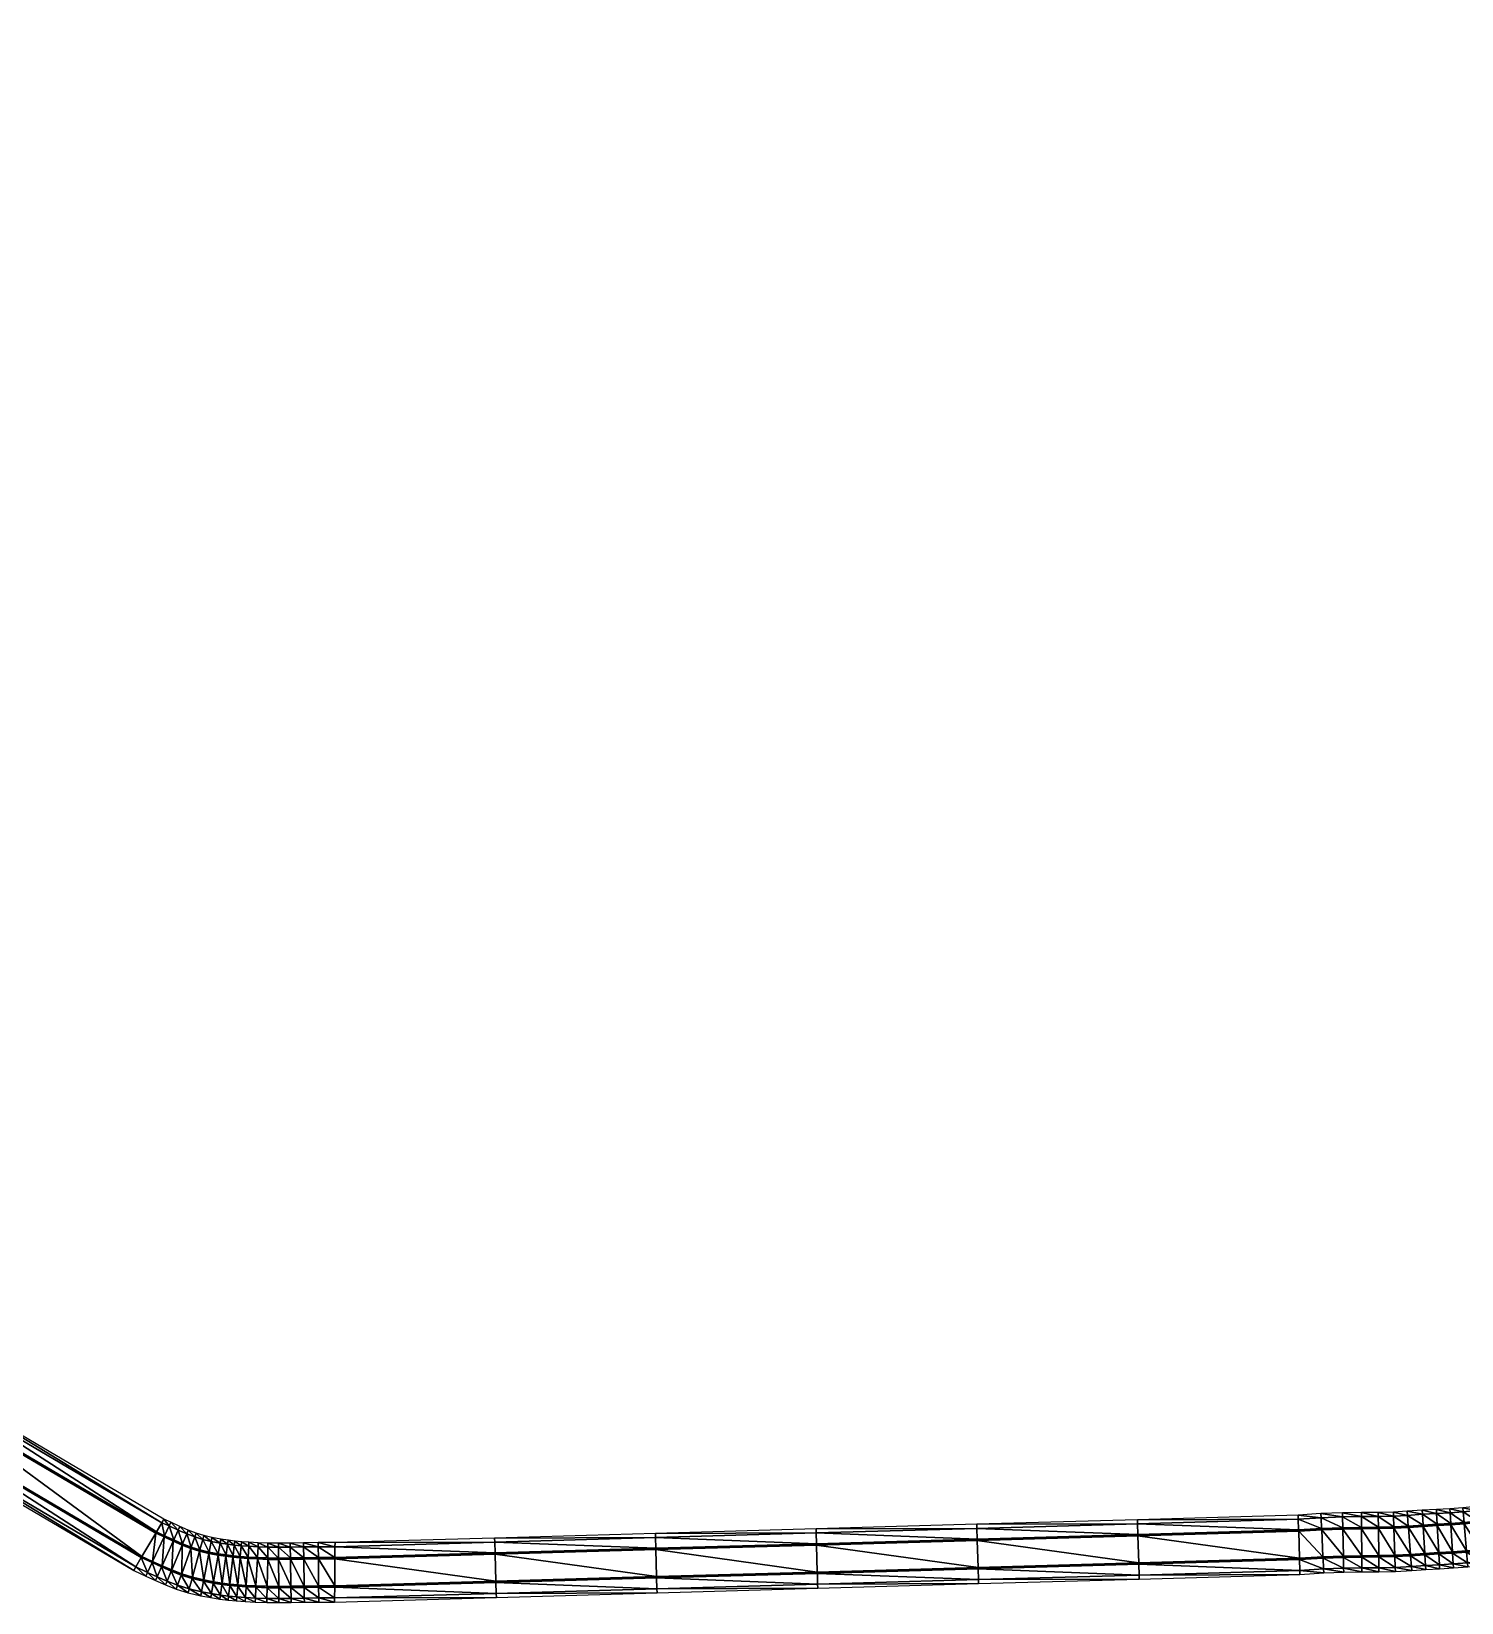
# Model space of a CAD drawing. Extents: x -796 to 2083, y -2726 to 2815.
# Drawn here: x 978 to 1508, y -2726 to -2144 of the extents above; entities that cross this region are included whole.
import ezdxf

# ---------------------------------------------------------------- set-up
doc = ezdxf.new("R2010")
doc.units = 0
for name, color, linetype in [('MELLAHA010LEFTBANK', 82, 'CONTINUOUS'), ('MELLAHA010RIGHTBANK', 82, 'CONTINUOUS'), ('MELLAHA010TRACK', 82, 'CONTINUOUS'), ('MELLAHA011LEFTBANK', 82, 'CONTINUOUS'), ('MELLAHA011RIGHTBANK', 82, 'CONTINUOUS'), ('MELLAHA011TRACK', 82, 'CONTINUOUS'), ('MELLAHA08LEFTBANK', 82, 'CONTINUOUS'), ('MELLAHA08RIGHTBANK', 82, 'CONTINUOUS'), ('MELLAHA08TRACK', 82, 'CONTINUOUS'), ('MELLAHA09LEFTBANK', 82, 'CONTINUOUS'), ('MELLAHA09RIGHTBANK', 82, 'CONTINUOUS'), ('MELLAHA09TRACK', 82, 'CONTINUOUS')]:
    doc.layers.add(name, color=color, linetype=linetype)

msp = doc.modelspace()

# ---------------------------------------------------------------- meshes
at = {"layer": 'MELLAHA010LEFTBANK', "color": 82}
mesh = msp.add_polyface(dxfattribs=at)
corners = [(1019.404724, -2709.149902, 5.120319), (1019.151123, -2709.580811, 6.120319), (1017.122192, -2713.028076, 6.120319), (1016.361389, -2714.320801, 8.120319), (1023.341919, -2710.996582, 5.120325), (1023.130737, -2711.449951, 6.120325), (1021.440796, -2715.075439, 6.120325), (1020.807068, -2716.435059, 8.120325), (1026.828857, -2712.607666, 5.120325), (1026.622437, -2713.062988, 6.120325), (1024.970581, -2716.706299, 6.120325), (1024.351196, -2718.07251, 8.120325), (1030.404175, -2714.168945, 5.120325), (1030.212158, -2714.630615, 6.120325), (1028.676392, -2718.325195, 6.120325), (1028.100464, -2719.710449, 8.120325), (1034.133057, -2715.614258, 5.120325), (1033.965332, -2716.085449, 6.120325), (1032.623779, -2719.855713, 6.120325), (1032.120605, -2721.269531, 8.120325), (1038.075073, -2716.869141, 5.120325), (1037.940918, -2717.351074, 6.120325), (1036.867188, -2721.20752, 6.120325), (1036.4646, -2722.653564, 8.120325), (1042.27356, -2717.850098, 5.120325), (1042.17981, -2718.341553, 6.120325), (1041.430542, -2722.271973, 6.120325), (1041.149536, -2723.74585, 8.120325), (1045.921021, -2718.510498, 5.120325), (1045.83667, -2719.003418, 6.120325), (1045.161377, -2722.946289, 6.120325), (1044.908081, -2724.424805, 8.120325), (1049.07959, -2719.011475, 5.120325), (1049.008423, -2719.506348, 6.120325), (1048.438721, -2723.466064, 6.120325), (1048.225098, -2724.950928, 8.120325), (1052.001343, -2719.384766, 5.120325), (1051.945923, -2719.881836, 6.120325), (1051.503296, -2723.85791, 6.120325), (1051.33728, -2725.348877, 8.120325), (1054.911011, -2719.663818, 5.120325), (1054.870239, -2720.162109, 6.120325), (1054.543457, -2724.148926, 6.120325), (1054.420898, -2725.644043, 8.120325), (1058.038818, -2719.885742, 5.120325), (1058.007568, -2720.384766, 6.120325), (1057.757813, -2724.377197, 6.120325), (1057.664063, -2725.874268, 8.120325), (1061.647705, -2720.093018, 5.120325), (1061.621094, -2720.592285, 6.120325), (1061.407593, -2724.586914, 6.120325), (1061.327637, -2726.084961, 8.120325), (1065.803467, -2720.236816, 5.120325), (1065.7948, -2720.736572, 6.120325), (1065.725586, -2724.736572, 6.120325), (1065.699585, -2726.236572, 8.120325), (1070.085205, -2720.255371, 5.120325), (1070.088257, -2720.755371, 6.120325), (1070.112305, -2724.755371, 6.120325), (1070.121216, -2726.255371, 8.120325), (1074.604248, -2720.199707, 5.120325), (1074.612427, -2720.699707, 6.120325), (1074.678101, -2724.698975, 6.120325), (1074.702637, -2726.198975, 8.120325), (1079.481445, -2720.116943, 5.120325), (1079.48938, -2720.616943, 6.120325), (1079.552612, -2724.616455, 6.120325), (1079.576294, -2726.116211, 8.120325), (1084.843506, -2720.052246, 5.120325), (1084.847046, -2720.552246, 6.120325), (1084.87561, -2724.552246, 6.120325), (1084.88623, -2726.052246, 8.120325), (1090.815186, -2720.049805, 5.120325), (1090.811646, -2720.549805, 6.120325), (1090.783569, -2724.549805, 6.120325), (1090.773071, -2726.049805, 8.120325)]
mesh.append_faces([[corners[k] for k in face] for face in [(0, 5, 4), (0, 1, 5), (1, 6, 5), (1, 2, 6), (2, 7, 6), (2, 3, 7), (4, 9, 8), (4, 5, 9), (5, 10, 9), (5, 6, 10), (6, 11, 10), (6, 7, 11), (8, 13, 12), (8, 9, 13), (9, 14, 13), (9, 10, 14), (10, 15, 14), (10, 11, 15), (12, 17, 16), (12, 13, 17), (13, 18, 17), (13, 14, 18), (14, 19, 18), (14, 15, 19), (16, 21, 20), (16, 17, 21), (17, 22, 21), (17, 18, 22), (18, 23, 22), (18, 19, 23), (20, 25, 24), (20, 21, 25), (21, 26, 25), (21, 22, 26), (22, 27, 26), (22, 23, 27), (24, 29, 28), (24, 25, 29), (25, 30, 29), (25, 26, 30), (26, 31, 30), (26, 27, 31), (28, 33, 32), (28, 29, 33), (29, 34, 33), (29, 30, 34), (30, 35, 34), (30, 31, 35), (32, 37, 36), (32, 33, 37), (33, 38, 37), (33, 34, 38), (34, 39, 38), (34, 35, 39), (36, 41, 40), (36, 37, 41), (37, 42, 41), (37, 38, 42), (38, 43, 42), (38, 39, 43), (40, 45, 44), (40, 41, 45), (41, 46, 45), (41, 42, 46), (42, 47, 46), (42, 43, 47), (44, 49, 48), (44, 45, 49), (45, 50, 49), (45, 46, 50), (46, 51, 50), (46, 47, 51), (48, 53, 52), (48, 49, 53), (49, 54, 53), (49, 50, 54), (50, 55, 54), (50, 51, 55), (52, 57, 56), (52, 53, 57), (53, 58, 57), (53, 54, 58), (54, 59, 58), (54, 55, 59), (56, 61, 60), (56, 57, 61), (57, 62, 61), (57, 58, 62), (58, 63, 62), (58, 59, 63), (60, 65, 64), (60, 61, 65), (61, 66, 65), (61, 62, 66), (62, 67, 66), (62, 63, 67), (64, 69, 68), (64, 65, 69), (65, 70, 69), (65, 66, 70), (66, 71, 70), (66, 67, 71), (68, 73, 72), (68, 69, 73), (69, 74, 73), (69, 70, 74), (70, 75, 74), (70, 71, 75)]])
at = {"layer": 'MELLAHA010RIGHTBANK', "color": 82}
mesh = msp.add_polyface(dxfattribs=at)
corners = [(1027.520264, -2695.36084, 8.120319), (1026.759521, -2696.653564, 6.120319), (1024.730591, -2700.10083, 6.120319), (1024.476929, -2700.531738, 5.120319), (1030.101563, -2696.494629, 8.120325), (1029.467896, -2697.854248, 6.120325), (1027.777954, -2701.479736, 6.120325), (1027.56665, -2701.932861, 5.120325), (1033.436279, -2698.034668, 8.120325), (1032.816772, -2699.400879, 6.120325), (1031.164917, -2703.043945, 6.120325), (1030.958496, -2703.499512, 5.120325), (1036.547363, -2699.391357, 8.120325), (1035.971436, -2700.776855, 6.120325), (1034.435669, -2704.471191, 6.120325), (1034.243652, -2704.933105, 5.120325), (1039.499634, -2700.532959, 8.120325), (1038.99646, -2701.946777, 6.120325), (1037.654907, -2705.717041, 6.120325), (1037.487183, -2706.188477, 5.120325), (1042.369873, -2701.443604, 8.120325), (1041.967163, -2702.889648, 6.120325), (1040.893555, -2706.746094, 6.120325), (1040.759277, -2707.228271, 5.120325), (1045.270874, -2702.128174, 8.120325), (1044.989868, -2703.602051, 6.120325), (1044.240601, -2707.532715, 6.120325), (1044.146851, -2708.023926, 5.120325), (1048.622314, -2702.739258, 8.120325), (1048.369019, -2704.217773, 6.120325), (1047.693726, -2708.160645, 6.120325), (1047.609375, -2708.653564, 5.120325), (1051.358154, -2703.172607, 8.120325), (1051.144531, -2704.657471, 6.120325), (1050.574829, -2708.617188, 6.120325), (1050.503662, -2709.112305, 5.120325), (1053.772095, -2703.481201, 8.120325), (1053.606079, -2704.972168, 6.120325), (1053.16333, -2708.947998, 6.120325), (1053.108032, -2709.445068, 5.120325), (1056.217896, -2703.716064, 8.120325), (1056.095337, -2705.210938, 6.120325), (1055.768677, -2709.197998, 6.120325), (1055.727783, -2709.696289, 5.120325), (1059.037842, -2703.916748, 8.120325), (1058.944214, -2705.413818, 6.120325), (1058.694458, -2709.406006, 6.120325), (1058.663208, -2709.905029, 5.120325), (1062.501465, -2704.114746, 8.120325), (1062.421509, -2705.612793, 6.120325), (1062.208008, -2709.607178, 6.120325), (1062.181396, -2710.106689, 5.120325), (1066.080444, -2704.237305, 8.120325), (1066.054565, -2705.737305, 6.120325), (1065.985229, -2709.737061, 6.120325), (1065.976563, -2710.237061, 5.120325), (1069.989258, -2704.255127, 8.120325), (1069.998291, -2705.755127, 6.120325), (1070.022339, -2709.755127, 6.120325), (1070.025269, -2710.255127, 5.120325), (1074.341553, -2704.20166, 8.120325), (1074.366089, -2705.70166, 6.120325), (1074.431763, -2709.700928, 6.120325), (1074.440063, -2710.200928, 5.120325), (1079.228271, -2704.118896, 8.120325), (1079.252075, -2705.618652, 6.120325), (1079.315308, -2709.618164, 6.120325), (1079.323242, -2710.118164, 5.120325), (1084.72937, -2704.05249, 8.120325), (1084.73999, -2705.552246, 6.120325), (1084.768555, -2709.552246, 6.120325), (1084.772095, -2710.052246, 5.120325), (1090.927612, -2704.050293, 8.120325), (1090.917114, -2705.550293, 6.120325), (1090.889038, -2709.550293, 6.120325), (1090.885498, -2710.050293, 5.120325)]
mesh.append_faces([[corners[k] for k in face] for face in [(0, 5, 4), (0, 1, 5), (1, 6, 5), (1, 2, 6), (2, 7, 6), (2, 3, 7), (4, 9, 8), (4, 5, 9), (5, 10, 9), (5, 6, 10), (6, 11, 10), (6, 7, 11), (8, 13, 12), (8, 9, 13), (9, 14, 13), (9, 10, 14), (10, 15, 14), (10, 11, 15), (12, 17, 16), (12, 13, 17), (13, 18, 17), (13, 14, 18), (14, 19, 18), (14, 15, 19), (16, 21, 20), (16, 17, 21), (17, 22, 21), (17, 18, 22), (18, 23, 22), (18, 19, 23), (20, 25, 24), (20, 21, 25), (21, 26, 25), (21, 22, 26), (22, 27, 26), (22, 23, 27), (24, 29, 28), (24, 25, 29), (25, 30, 29), (25, 26, 30), (26, 31, 30), (26, 27, 31), (28, 33, 32), (28, 29, 33), (29, 34, 33), (29, 30, 34), (30, 35, 34), (30, 31, 35), (32, 37, 36), (32, 33, 37), (33, 38, 37), (33, 34, 38), (34, 39, 38), (34, 35, 39), (36, 41, 40), (36, 37, 41), (37, 42, 41), (37, 38, 42), (38, 43, 42), (38, 39, 43), (40, 45, 44), (40, 41, 45), (41, 46, 45), (41, 42, 46), (42, 47, 46), (42, 43, 47), (44, 49, 48), (44, 45, 49), (45, 50, 49), (45, 46, 50), (46, 51, 50), (46, 47, 51), (48, 53, 52), (48, 49, 53), (49, 54, 53), (49, 50, 54), (50, 55, 54), (50, 51, 55), (52, 57, 56), (52, 53, 57), (53, 58, 57), (53, 54, 58), (54, 59, 58), (54, 55, 59), (56, 61, 60), (56, 57, 61), (57, 62, 61), (57, 58, 62), (58, 63, 62), (58, 59, 63), (60, 65, 64), (60, 61, 65), (61, 66, 65), (61, 62, 66), (62, 67, 66), (62, 63, 67), (64, 69, 68), (64, 65, 69), (65, 70, 69), (65, 66, 70), (66, 71, 70), (66, 67, 71), (68, 73, 72), (68, 69, 73), (69, 74, 73), (69, 70, 74), (70, 75, 74), (70, 71, 75)]])
at = {"layer": 'MELLAHA010TRACK', "color": 82}
mesh = msp.add_polyface(dxfattribs=at)
corners = [(1024.476929, -2700.531738, 5.120319), (1019.404724, -2709.149902, 5.120319), (1027.56665, -2701.932861, 5.120325), (1023.341919, -2710.996582, 5.120325), (1030.958496, -2703.499512, 5.120325), (1026.828857, -2712.607666, 5.120325), (1034.243652, -2704.933105, 5.120325), (1030.404175, -2714.168945, 5.120325), (1037.487183, -2706.188477, 5.120325), (1034.133057, -2715.614258, 5.120325), (1040.759277, -2707.228271, 5.120325), (1038.075073, -2716.869141, 5.120325), (1044.146851, -2708.023926, 5.120325), (1042.27356, -2717.850098, 5.120325), (1047.609375, -2708.653564, 5.120325), (1045.921021, -2718.510498, 5.120325), (1050.503662, -2709.112305, 5.120325), (1049.07959, -2719.011475, 5.120325), (1053.108032, -2709.445068, 5.120325), (1052.001343, -2719.384766, 5.120325), (1055.727783, -2709.696289, 5.120325), (1054.911011, -2719.663818, 5.120325), (1058.663208, -2709.905029, 5.120325), (1058.038818, -2719.885742, 5.120325), (1062.181396, -2710.106689, 5.120325), (1061.647705, -2720.093018, 5.120325), (1065.976563, -2710.237061, 5.120325), (1065.803467, -2720.236816, 5.120325), (1070.025269, -2710.255127, 5.120325), (1070.085205, -2720.255371, 5.120325), (1074.440063, -2710.200928, 5.120325), (1074.604248, -2720.199707, 5.120325), (1079.323242, -2710.118164, 5.120325), (1079.481445, -2720.116943, 5.120325), (1084.772095, -2710.052246, 5.120325), (1084.843506, -2720.052246, 5.120325), (1090.885498, -2710.050293, 5.120325), (1090.815186, -2720.049805, 5.120325)]
mesh.append_faces([[corners[k] for k in face] for face in [(0, 3, 2), (0, 1, 3), (2, 5, 4), (2, 3, 5), (4, 7, 6), (4, 5, 7), (6, 9, 8), (6, 7, 9), (8, 11, 10), (8, 9, 11), (10, 13, 12), (10, 11, 13), (12, 15, 14), (12, 13, 15), (14, 17, 16), (14, 15, 17), (16, 19, 18), (16, 17, 19), (18, 21, 20), (18, 19, 21), (20, 23, 22), (20, 21, 23), (22, 25, 24), (22, 23, 25), (24, 27, 26), (24, 25, 27), (26, 29, 28), (26, 27, 29), (28, 31, 30), (28, 29, 31), (30, 33, 32), (30, 31, 33), (32, 35, 34), (32, 33, 35), (34, 37, 36), (34, 35, 37)]])
at = {"layer": 'MELLAHA011LEFTBANK', "color": 82}
mesh = msp.add_polyface(dxfattribs=at)
corners = [(1016.361328, -2714.320801, 8.120319), (1017.122192, -2713.028076, 6.120319), (1019.151062, -2709.580811, 6.120319), (1019.404663, -2709.149902, 5.120319), (931.21051, -2664.204834, 8.12032), (931.971313, -2662.912109, 6.12032), (934.000244, -2659.464844, 6.12032), (934.253845, -2659.033936, 5.12032), (846.056519, -2614.086914, 8.120321), (846.81781, -2612.794434, 6.120321), (848.8479, -2609.3479, 6.120321), (849.101685, -2608.916992, 5.120321), (760.909058, -2563.9729, 8.120321), (761.669922, -2562.680176, 6.120321), (763.698853, -2559.23291, 6.120321), (763.952454, -2558.802002, 5.120321), (675.761597, -2513.858887, 8.120322), (676.521973, -2512.565918, 6.120322), (678.549683, -2509.11792, 6.120322), (678.803162, -2508.687012, 5.120322), (590.606201, -2463.740234, 8.120323), (591.367188, -2462.44751, 6.120323), (593.396606, -2459.000488, 6.120323), (593.650269, -2458.56958, 5.120323), (505.452179, -2413.622314, 8.120323), (506.213654, -2412.329834, 6.120323), (508.244232, -2408.883545, 6.120323), (508.498047, -2408.452881, 5.120324), (420.301453, -2363.506348, 8.120324), (421.062927, -2362.213867, 6.120324), (423.093506, -2358.767578, 6.120324), (423.347321, -2358.336914, 5.120324), (335.150635, -2313.390381, 8.120325), (335.912109, -2312.0979, 6.120325), (337.942688, -2308.651611, 6.120325), (338.196533, -2308.220947, 5.120325), (250.003204, -2263.276367, 8.120325), (250.764221, -2261.983643, 6.120326), (252.79364, -2258.536621, 6.120326), (253.047302, -2258.105713, 5.120326), (164.849152, -2213.158447, 8.120326), (165.610626, -2211.865967, 6.120326), (167.641205, -2208.419678, 6.120326), (167.89502, -2207.989014, 5.120326), (79.616974, -2162.993896, 8.120323), (80.389557, -2161.708252, 6.120323), (82.449768, -2158.279541, 6.120323), (82.707306, -2157.851074, 5.120323)]
mesh.append_faces([[corners[k] for k in face] for face in [(0, 5, 4), (0, 1, 5), (1, 6, 5), (1, 2, 6), (2, 7, 6), (2, 3, 7), (4, 9, 8), (4, 5, 9), (5, 10, 9), (5, 6, 10), (6, 11, 10), (6, 7, 11), (8, 13, 12), (8, 9, 13), (9, 14, 13), (9, 10, 14), (10, 15, 14), (10, 11, 15), (12, 17, 16), (12, 13, 17), (13, 18, 17), (13, 14, 18), (14, 19, 18), (14, 15, 19), (16, 21, 20), (16, 17, 21), (17, 22, 21), (17, 18, 22), (18, 23, 22), (18, 19, 23), (20, 25, 24), (20, 21, 25), (21, 26, 25), (21, 22, 26), (22, 27, 26), (22, 23, 27), (24, 29, 28), (24, 25, 29), (25, 30, 29), (25, 26, 30), (26, 31, 30), (26, 27, 31), (28, 33, 32), (28, 29, 33), (29, 34, 33), (29, 30, 34), (30, 35, 34), (30, 31, 35), (32, 37, 36), (32, 33, 37), (33, 38, 37), (33, 34, 38), (34, 39, 38), (34, 35, 39), (36, 41, 40), (36, 37, 41), (37, 42, 41), (37, 38, 42), (38, 43, 42), (38, 39, 43), (40, 45, 44), (40, 41, 45), (41, 46, 45), (41, 42, 46), (42, 47, 46), (42, 43, 47)]])
at = {"layer": 'MELLAHA011RIGHTBANK', "color": 82}
mesh = msp.add_polyface(dxfattribs=at)
corners = [(1024.476929, -2700.531738, 5.120319), (1024.730469, -2700.10083, 6.120319), (1026.759399, -2696.653564, 6.120319), (1027.520264, -2695.36084, 8.120319), (939.326111, -2650.415771, 5.12032), (939.579712, -2649.984863, 6.12032), (941.608643, -2646.537598, 6.12032), (942.369446, -2645.244873, 8.12032), (854.17688, -2600.300781, 5.120321), (854.430664, -2599.869873, 6.120321), (856.460754, -2596.42334, 6.120321), (857.222046, -2595.130859, 8.120321), (769.024719, -2550.183838, 5.120321), (769.27832, -2549.75293, 6.120321), (771.307251, -2546.305664, 6.120321), (772.068054, -2545.012939, 8.120321), (683.872437, -2500.066895, 5.120322), (684.125854, -2499.635986, 6.120322), (686.153564, -2496.187988, 6.120322), (686.914001, -2494.89502, 8.120322), (598.723755, -2449.952148, 5.120323), (598.977417, -2449.521484, 6.120323), (601.006836, -2446.074463, 6.120323), (601.767822, -2444.781738, 8.120323), (513.574524, -2399.837158, 5.120324), (513.828308, -2399.406494, 6.120323), (515.858948, -2395.960205, 6.120323), (516.620361, -2394.667725, 8.120323), (428.423767, -2349.721191, 5.120324), (428.677612, -2349.290527, 6.120324), (430.708191, -2345.844238, 6.120324), (431.469666, -2344.551758, 8.120324), (343.27301, -2299.605225, 5.120325), (343.526794, -2299.174561, 6.120325), (345.557373, -2295.728271, 6.120325), (346.318848, -2294.435791, 8.120325), (258.120789, -2249.488525, 5.120326), (258.374451, -2249.057617, 6.120326), (260.40387, -2245.610596, 6.120326), (261.164886, -2244.317871, 8.120325), (172.971497, -2199.373291, 5.120326), (173.225311, -2198.942383, 6.120326), (175.25589, -2195.496338, 6.120326), (176.017365, -2194.203857, 8.120326), (87.857819, -2149.279297, 5.120323), (88.115356, -2148.85083, 6.120323), (90.175568, -2145.422119, 6.120323), (90.948151, -2144.136475, 8.120323)]
mesh.append_faces([[corners[k] for k in face] for face in [(0, 5, 4), (0, 1, 5), (1, 6, 5), (1, 2, 6), (2, 7, 6), (2, 3, 7), (4, 9, 8), (4, 5, 9), (5, 10, 9), (5, 6, 10), (6, 11, 10), (6, 7, 11), (8, 13, 12), (8, 9, 13), (9, 14, 13), (9, 10, 14), (10, 15, 14), (10, 11, 15), (12, 17, 16), (12, 13, 17), (13, 18, 17), (13, 14, 18), (14, 19, 18), (14, 15, 19), (16, 21, 20), (16, 17, 21), (17, 22, 21), (17, 18, 22), (18, 23, 22), (18, 19, 23), (20, 25, 24), (20, 21, 25), (21, 26, 25), (21, 22, 26), (22, 27, 26), (22, 23, 27), (24, 29, 28), (24, 25, 29), (25, 30, 29), (25, 26, 30), (26, 31, 30), (26, 27, 31), (28, 33, 32), (28, 29, 33), (29, 34, 33), (29, 30, 34), (30, 35, 34), (30, 31, 35), (32, 37, 36), (32, 33, 37), (33, 38, 37), (33, 34, 38), (34, 39, 38), (34, 35, 39), (36, 41, 40), (36, 37, 41), (37, 42, 41), (37, 38, 42), (38, 43, 42), (38, 39, 43), (40, 45, 44), (40, 41, 45), (41, 46, 45), (41, 42, 46), (42, 47, 46), (42, 43, 47)]])
at = {"layer": 'MELLAHA011TRACK', "color": 82}
mesh = msp.add_polyface(dxfattribs=at)
corners = [(1019.404663, -2709.149902, 5.120319), (1024.476929, -2700.531738, 5.120319), (934.253845, -2659.033936, 5.12032), (939.326111, -2650.415771, 5.12032), (849.101685, -2608.916992, 5.120321), (854.17688, -2600.300781, 5.120321), (763.952454, -2558.802002, 5.120321), (769.024719, -2550.183838, 5.120321), (678.803162, -2508.687012, 5.120322), (683.872437, -2500.066895, 5.120322), (593.650269, -2458.56958, 5.120323), (598.723755, -2449.952148, 5.120323), (508.498047, -2408.452881, 5.120324), (513.574524, -2399.837158, 5.120324), (423.347321, -2358.336914, 5.120324), (428.423767, -2349.721191, 5.120324), (338.196533, -2308.220947, 5.120325), (343.27301, -2299.605225, 5.120325), (253.047302, -2258.105713, 5.120326), (258.120789, -2249.488525, 5.120326), (167.89502, -2207.989014, 5.120326), (172.971497, -2199.373291, 5.120326), (82.707306, -2157.851074, 5.120323), (87.857819, -2149.279297, 5.120323)]
mesh.append_faces([[corners[k] for k in face] for face in [(0, 3, 2), (0, 1, 3), (2, 5, 4), (2, 3, 5), (4, 7, 6), (4, 5, 7), (6, 9, 8), (6, 7, 9), (8, 11, 10), (8, 9, 11), (10, 13, 12), (10, 11, 13), (12, 15, 14), (12, 13, 15), (14, 17, 16), (14, 15, 17), (16, 19, 18), (16, 17, 19), (18, 21, 20), (18, 19, 21), (20, 23, 22), (20, 21, 23)]])
at = {"layer": 'MELLAHA08LEFTBANK', "color": 82}
mesh = msp.add_polyface(dxfattribs=at)
corners = [(1448.302002, -2709.839355, 5.037056), (1448.316528, -2710.339111, 6.037056), (1448.430664, -2714.337402, 6.037056), (1448.473999, -2715.836914, 8.037056), (1457.026611, -2709.287842, 5.038071), (1457.050415, -2709.787354, 6.038068), (1457.242798, -2713.783203, 6.038051), (1457.314453, -2715.281494, 8.038044), (1464.577271, -2709.02002, 5.040623), (1464.588745, -2709.52002, 6.040617), (1464.683472, -2713.519043, 6.040568), (1464.718262, -2715.018555, 8.040549), (1471.402588, -2708.910645, 5.043961), (1471.407227, -2709.410645, 6.043952), (1471.448486, -2713.410645, 6.043879), (1471.462891, -2714.9104, 8.043851), (1477.700439, -2708.847656, 5.047336), (1477.706299, -2709.347656, 6.047327), (1477.757568, -2713.347412, 6.047258), (1477.775879, -2714.847412, 8.047233), (1483.665039, -2708.715332, 5.049971), (1483.682495, -2709.215088, 6.049966), (1483.824219, -2713.213135, 6.049932), (1483.876709, -2714.712402, 8.04992), (1489.47168, -2708.390625, 5.051048), (1489.510986, -2708.888916, 6.051048), (1489.824829, -2712.876709, 6.051047), (1489.942505, -2714.37207, 8.051047), (1494.771606, -2708.021973, 5.051049), (1494.802002, -2708.520996, 6.051049), (1495.045044, -2712.513672, 6.05105), (1495.13623, -2714.010986, 8.05105), (1499.923096, -2707.731201, 5.051049), (1499.950073, -2708.230469, 6.051049), (1500.165894, -2712.224609, 6.05105), (1500.246826, -2713.722412, 8.05105), (1505.028687, -2707.444092, 5.051049), (1505.05896, -2707.943115, 6.051049), (1505.301392, -2711.936035, 6.05105), (1505.392334, -2713.433105, 8.05105), (1510.178711, -2707.084473, 5.051049), (1510.219116, -2707.583008, 6.051049), (1510.542969, -2711.570313, 6.05105), (1510.664429, -2713.06543, 8.05105), (1515.45459, -2706.574219, 5.051049), (1515.51123, -2707.071289, 6.051049), (1515.964966, -2711.046143, 6.05105), (1516.135132, -2712.536621, 8.05105), (1520.930664, -2705.833984, 5.051076), (1521.008057, -2706.328125, 6.051079), (1521.628174, -2710.280518, 6.051101), (1521.860596, -2711.762451, 8.05111), (1525.914673, -2704.977539, 5.056442), (1526.007202, -2705.469238, 6.056467), (1526.764771, -2709.397949, 6.056677), (1527.044556, -2710.87207, 8.056752), (1530.208374, -2704.019531, 5.070282), (1530.331055, -2704.504395, 6.070402), (1531.343384, -2708.377197, 6.071421), (1531.71521, -2709.831055, 8.071787), (1534.190308, -2702.797852, 5.088745), (1534.353271, -2703.270508, 6.08904), (1535.693848, -2707.042969, 6.091488), (1536.1875, -2708.459717, 8.092384), (1538.153076, -2701.200928, 5.107006), (1538.352905, -2701.658447, 6.107463), (1539.982422, -2705.313721, 6.111177), (1540.585815, -2706.685791, 8.112556), (1542.442017, -2699.140381, 5.120557), (1542.665894, -2699.586426, 6.121092), (1544.474609, -2703.154785, 6.125385), (1545.148438, -2704.492676, 8.12699), (1547.501709, -2696.48877, 5.125839), (1547.737061, -2696.928711, 6.12639), (1549.62439, -2700.455322, 6.130802), (1550.331177, -2701.775879, 8.132456)]
mesh.append_faces([[corners[k] for k in face] for face in [(0, 5, 4), (0, 1, 5), (1, 6, 5), (1, 2, 6), (2, 7, 6), (2, 3, 7), (4, 9, 8), (4, 5, 9), (5, 10, 9), (5, 6, 10), (6, 11, 10), (6, 7, 11), (8, 13, 12), (8, 9, 13), (9, 14, 13), (9, 10, 14), (10, 15, 14), (10, 11, 15), (12, 17, 16), (12, 13, 17), (13, 18, 17), (13, 14, 18), (14, 19, 18), (14, 15, 19), (16, 21, 20), (16, 17, 21), (17, 22, 21), (17, 18, 22), (18, 23, 22), (18, 19, 23), (20, 25, 24), (20, 21, 25), (21, 26, 25), (21, 22, 26), (22, 27, 26), (22, 23, 27), (24, 29, 28), (24, 25, 29), (25, 30, 29), (25, 26, 30), (26, 31, 30), (26, 27, 31), (28, 33, 32), (28, 29, 33), (29, 34, 33), (29, 30, 34), (30, 35, 34), (30, 31, 35), (32, 37, 36), (32, 33, 37), (33, 38, 37), (33, 34, 38), (34, 39, 38), (34, 35, 39), (36, 41, 40), (36, 37, 41), (37, 42, 41), (37, 38, 42), (38, 43, 42), (38, 39, 43), (40, 45, 44), (40, 41, 45), (41, 46, 45), (41, 42, 46), (42, 47, 46), (42, 43, 47), (44, 49, 48), (44, 45, 49), (45, 50, 49), (45, 46, 50), (46, 51, 50), (46, 47, 51), (48, 53, 52), (48, 49, 53), (49, 54, 53), (49, 50, 54), (50, 55, 54), (50, 51, 55), (52, 57, 56), (52, 53, 57), (53, 58, 57), (53, 54, 58), (54, 59, 58), (54, 55, 59), (56, 61, 60), (56, 57, 61), (57, 62, 61), (57, 58, 62), (58, 63, 62), (58, 59, 63), (60, 65, 64), (60, 61, 65), (61, 66, 65), (61, 62, 66), (62, 67, 66), (62, 63, 67), (64, 69, 68), (64, 65, 69), (65, 70, 69), (65, 66, 70), (66, 71, 70), (66, 67, 71), (68, 73, 72), (68, 69, 73), (69, 74, 73), (69, 70, 74), (70, 75, 74), (70, 71, 75)]])
at = {"layer": 'MELLAHA08RIGHTBANK', "color": 82}
mesh = msp.add_polyface(dxfattribs=at)
corners = [(1447.845703, -2693.845703, 8.037056), (1447.888062, -2695.345215, 6.037056), (1448.002319, -2699.343506, 6.037056), (1448.016357, -2699.843262, 5.037056), (1456.256104, -2693.304932, 8.038141), (1456.328735, -2694.803223, 6.038135), (1456.52124, -2698.799072, 6.038117), (1456.545532, -2699.29834, 5.038115), (1464.196777, -2693.023926, 8.040818), (1464.233276, -2694.523438, 6.0408), (1464.328003, -2698.522461, 6.040751), (1464.340332, -2699.022461, 5.040745), (1471.235962, -2692.911621, 8.044253), (1471.252563, -2694.411377, 6.044226), (1471.293823, -2698.411133, 6.044153), (1471.299438, -2698.911133, 5.044144), (1477.493652, -2692.848633, 8.047608), (1477.513916, -2694.348633, 6.047583), (1477.565186, -2698.348389, 6.047515), (1477.572144, -2698.848389, 5.047506), (1483.097046, -2692.723145, 8.050104), (1483.150879, -2694.222412, 6.050091), (1483.292603, -2698.220459, 6.050058), (1483.310669, -2698.720215, 5.050054), (1488.216431, -2692.439453, 8.051049), (1488.334106, -2693.934814, 6.051049), (1488.647949, -2697.922607, 6.051049), (1488.687134, -2698.421143, 5.051049), (1493.799194, -2692.051025, 8.051046), (1493.890381, -2693.54834, 6.051047), (1494.133423, -2697.541016, 6.051048), (1494.163818, -2698.040039, 5.051048), (1499.059814, -2691.754395, 8.051046), (1499.140747, -2693.252197, 6.051047), (1499.356567, -2697.246338, 6.051048), (1499.383545, -2697.745605, 5.051048), (1504.05896, -2691.473145, 8.051046), (1504.149902, -2692.970459, 6.051047), (1504.392334, -2696.963135, 6.051048), (1504.422607, -2697.462158, 5.051048), (1508.883423, -2691.135742, 8.051046), (1509.004883, -2692.630859, 6.051047), (1509.328735, -2696.618164, 6.051048), (1509.369141, -2697.116455, 5.051048), (1513.639771, -2690.674805, 8.051046), (1513.809937, -2692.165283, 6.051047), (1514.263672, -2696.140137, 6.051048), (1514.320313, -2696.636963, 5.051048), (1518.450195, -2690.024902, 8.050988), (1518.682739, -2691.50708, 6.050996), (1519.302856, -2695.459229, 6.051018), (1519.380371, -2695.953369, 5.051021), (1522.877808, -2689.263428, 8.055597), (1523.16626, -2690.73584, 6.05568), (1523.923828, -2694.664795, 6.05589), (1524.02063, -2695.155518, 5.055918), (1526.146973, -2688.530273, 8.066183), (1526.534546, -2689.980957, 6.066581), (1527.546875, -2693.85376, 6.0676), (1527.677368, -2694.337158, 5.067735), (1528.814331, -2687.710693, 8.078922), (1529.326172, -2689.123535, 6.079862), (1530.666748, -2692.895996, 6.082309), (1530.838867, -2693.366699, 5.082626), (1531.623779, -2686.581543, 8.092127), (1532.242432, -2687.950928, 6.093534), (1533.871826, -2691.606201, 6.097249), (1534.079346, -2692.0625, 5.09772), (1535.200317, -2684.866699, 8.103381), (1535.883057, -2686.205078, 6.104995), (1537.691772, -2689.773438, 6.109287), (1537.920044, -2690.219482, 5.109826), (1539.950684, -2682.378906, 8.108187), (1540.659546, -2683.703369, 6.109843), (1542.546875, -2687.22998, 6.114255), (1542.783325, -2687.671875, 5.114808)]
mesh.append_faces([[corners[k] for k in face] for face in [(0, 5, 4), (0, 1, 5), (1, 6, 5), (1, 2, 6), (2, 7, 6), (2, 3, 7), (4, 9, 8), (4, 5, 9), (5, 10, 9), (5, 6, 10), (6, 11, 10), (6, 7, 11), (8, 13, 12), (8, 9, 13), (9, 14, 13), (9, 10, 14), (10, 15, 14), (10, 11, 15), (12, 17, 16), (12, 13, 17), (13, 18, 17), (13, 14, 18), (14, 19, 18), (14, 15, 19), (16, 21, 20), (16, 17, 21), (17, 22, 21), (17, 18, 22), (18, 23, 22), (18, 19, 23), (20, 25, 24), (20, 21, 25), (21, 26, 25), (21, 22, 26), (22, 27, 26), (22, 23, 27), (24, 29, 28), (24, 25, 29), (25, 30, 29), (25, 26, 30), (26, 31, 30), (26, 27, 31), (28, 33, 32), (28, 29, 33), (29, 34, 33), (29, 30, 34), (30, 35, 34), (30, 31, 35), (32, 37, 36), (32, 33, 37), (33, 38, 37), (33, 34, 38), (34, 39, 38), (34, 35, 39), (36, 41, 40), (36, 37, 41), (37, 42, 41), (37, 38, 42), (38, 43, 42), (38, 39, 43), (40, 45, 44), (40, 41, 45), (41, 46, 45), (41, 42, 46), (42, 47, 46), (42, 43, 47), (44, 49, 48), (44, 45, 49), (45, 50, 49), (45, 46, 50), (46, 51, 50), (46, 47, 51), (48, 53, 52), (48, 49, 53), (49, 54, 53), (49, 50, 54), (50, 55, 54), (50, 51, 55), (52, 57, 56), (52, 53, 57), (53, 58, 57), (53, 54, 58), (54, 59, 58), (54, 55, 59), (56, 61, 60), (56, 57, 61), (57, 62, 61), (57, 58, 62), (58, 63, 62), (58, 59, 63), (60, 65, 64), (60, 61, 65), (61, 66, 65), (61, 62, 66), (62, 67, 66), (62, 63, 67), (64, 69, 68), (64, 65, 69), (65, 70, 69), (65, 66, 70), (66, 71, 70), (66, 67, 71), (68, 73, 72), (68, 69, 73), (69, 74, 73), (69, 70, 74), (70, 75, 74), (70, 71, 75)]])
at = {"layer": 'MELLAHA08TRACK', "color": 82}
mesh = msp.add_polyface(dxfattribs=at)
corners = [(1448.016357, -2699.843262, 5.037056), (1448.302002, -2709.839355, 5.037056), (1456.545532, -2699.29834, 5.038115), (1457.026611, -2709.287842, 5.038071), (1464.340332, -2699.022461, 5.040745), (1464.577271, -2709.02002, 5.040623), (1471.299438, -2698.911133, 5.044144), (1471.402588, -2708.910645, 5.043961), (1477.572144, -2698.848389, 5.047506), (1477.700439, -2708.847656, 5.047336), (1483.310669, -2698.720215, 5.050054), (1483.665039, -2708.715332, 5.049971), (1488.687134, -2698.421143, 5.051049), (1489.47168, -2708.390625, 5.051048), (1494.163818, -2698.040039, 5.051048), (1494.771606, -2708.021973, 5.051049), (1499.383545, -2697.745605, 5.051048), (1499.923096, -2707.731201, 5.051049), (1504.422607, -2697.462158, 5.051048), (1505.028687, -2707.444092, 5.051049), (1509.369141, -2697.116455, 5.051048), (1510.178711, -2707.084473, 5.051049), (1514.320313, -2696.636963, 5.051048), (1515.45459, -2706.574219, 5.051049), (1519.380371, -2695.953369, 5.051021), (1520.930664, -2705.833984, 5.051076), (1524.02063, -2695.155518, 5.055918), (1525.914673, -2704.977539, 5.056442), (1527.677368, -2694.337158, 5.067735), (1530.208374, -2704.019531, 5.070282), (1530.838867, -2693.366699, 5.082626), (1534.190308, -2702.797852, 5.088745), (1534.079346, -2692.0625, 5.09772), (1538.153076, -2701.200928, 5.107006), (1537.920044, -2690.219482, 5.109826), (1542.442017, -2699.140381, 5.120557), (1542.783325, -2687.671875, 5.114808), (1547.501709, -2696.48877, 5.125839)]
mesh.append_faces([[corners[k] for k in face] for face in [(0, 3, 2), (0, 1, 3), (2, 5, 4), (2, 3, 5), (4, 7, 6), (4, 5, 7), (6, 9, 8), (6, 7, 9), (8, 11, 10), (8, 9, 11), (10, 13, 12), (10, 11, 13), (12, 15, 14), (12, 13, 15), (14, 17, 16), (14, 15, 17), (16, 19, 18), (16, 17, 19), (18, 21, 20), (18, 19, 21), (20, 23, 22), (20, 21, 23), (22, 25, 24), (22, 23, 25), (24, 27, 26), (24, 25, 27), (26, 29, 28), (26, 27, 29), (28, 31, 30), (28, 29, 31), (30, 33, 32), (30, 31, 33), (32, 35, 34), (32, 33, 35), (34, 37, 36), (34, 35, 37)]])
at = {"layer": 'MELLAHA09LEFTBANK', "color": 82}
mesh = msp.add_polyface(dxfattribs=at)
corners = [(1448.473999, -2715.836914, 8.037057), (1448.430664, -2714.337402, 6.037057), (1448.316528, -2710.339111, 6.037057), (1448.302002, -2709.839355, 5.037056), (1388.922607, -2717.53833, 8.050935), (1388.879272, -2716.038818, 6.050934), (1388.765015, -2712.040527, 6.050934), (1388.750488, -2711.540771, 5.050934), (1329.371094, -2719.239746, 8.064812), (1329.327759, -2717.740234, 6.064812), (1329.213501, -2713.741943, 6.064812), (1329.198975, -2713.242188, 5.064812), (1269.81958, -2720.941162, 8.07869), (1269.776367, -2719.441895, 6.07869), (1269.662109, -2715.443359, 6.07869), (1269.647583, -2714.943604, 5.07869), (1210.268188, -2722.642578, 8.092567), (1210.224854, -2721.143311, 6.092568), (1210.110596, -2717.144775, 6.092568), (1210.096069, -2716.64502, 5.092568), (1150.716675, -2724.343994, 8.106445), (1150.67334, -2722.844727, 6.106446), (1150.559082, -2718.846436, 6.106446), (1150.544678, -2718.346436, 5.106446), (1090.773071, -2726.049805, 8.120325), (1090.783691, -2724.549805, 6.120325), (1090.811646, -2720.549805, 6.120325), (1090.815186, -2720.049805, 5.120325)]
mesh.append_faces([[corners[k] for k in face] for face in [(0, 5, 4), (0, 1, 5), (1, 6, 5), (1, 2, 6), (2, 7, 6), (2, 3, 7), (4, 9, 8), (4, 5, 9), (5, 10, 9), (5, 6, 10), (6, 11, 10), (6, 7, 11), (8, 13, 12), (8, 9, 13), (9, 14, 13), (9, 10, 14), (10, 15, 14), (10, 11, 15), (12, 17, 16), (12, 13, 17), (13, 18, 17), (13, 14, 18), (14, 19, 18), (14, 15, 19), (16, 21, 20), (16, 17, 21), (17, 22, 21), (17, 18, 22), (18, 23, 22), (18, 19, 23), (20, 25, 24), (20, 21, 25), (21, 26, 25), (21, 22, 26), (22, 27, 26), (22, 23, 27)]])
at = {"layer": 'MELLAHA09RIGHTBANK', "color": 82}
mesh = msp.add_polyface(dxfattribs=at)
corners = [(1448.016357, -2699.843262, 5.037056), (1448.002319, -2699.343506, 6.037057), (1447.888062, -2695.345215, 6.037057), (1447.845703, -2693.845703, 8.037057), (1388.464844, -2701.544922, 5.050934), (1388.450806, -2701.044922, 6.050934), (1388.33667, -2697.046631, 6.050934), (1388.294189, -2695.547119, 8.050935), (1328.913452, -2703.246338, 5.064812), (1328.899414, -2702.746338, 6.064812), (1328.785156, -2698.748047, 6.064812), (1328.742798, -2697.248779, 8.064812), (1269.361938, -2704.947754, 5.07869), (1269.3479, -2704.447998, 6.07869), (1269.233643, -2700.449463, 6.07869), (1269.191284, -2698.950195, 8.07869), (1209.810547, -2706.64917, 5.092568), (1209.796387, -2706.149414, 6.092568), (1209.682251, -2702.151123, 6.092568), (1209.639771, -2700.651611, 8.092567), (1150.259033, -2708.350586, 5.106446), (1150.244995, -2707.85083, 6.106446), (1150.130737, -2703.852539, 6.106446), (1150.088379, -2702.353027, 8.106445), (1090.885498, -2710.050293, 5.120325), (1090.889038, -2709.550293, 6.120325), (1090.917114, -2705.550293, 6.120325), (1090.927612, -2704.050293, 8.120325)]
mesh.append_faces([[corners[k] for k in face] for face in [(0, 5, 4), (0, 1, 5), (1, 6, 5), (1, 2, 6), (2, 7, 6), (2, 3, 7), (4, 9, 8), (4, 5, 9), (5, 10, 9), (5, 6, 10), (6, 11, 10), (6, 7, 11), (8, 13, 12), (8, 9, 13), (9, 14, 13), (9, 10, 14), (10, 15, 14), (10, 11, 15), (12, 17, 16), (12, 13, 17), (13, 18, 17), (13, 14, 18), (14, 19, 18), (14, 15, 19), (16, 21, 20), (16, 17, 21), (17, 22, 21), (17, 18, 22), (18, 23, 22), (18, 19, 23), (20, 25, 24), (20, 21, 25), (21, 26, 25), (21, 22, 26), (22, 27, 26), (22, 23, 27)]])
at = {"layer": 'MELLAHA09TRACK', "color": 82}
mesh = msp.add_polyface(dxfattribs=at)
corners = [(1448.302002, -2709.839355, 5.037056), (1448.016357, -2699.843262, 5.037056), (1388.750488, -2711.540771, 5.050934), (1388.464844, -2701.544922, 5.050934), (1329.198975, -2713.242188, 5.064812), (1328.913452, -2703.246338, 5.064812), (1269.647583, -2714.943604, 5.07869), (1269.361938, -2704.947754, 5.07869), (1210.096069, -2716.64502, 5.092568), (1209.810547, -2706.64917, 5.092568), (1150.544678, -2718.346436, 5.106446), (1150.259033, -2708.350586, 5.106446), (1090.815186, -2720.049805, 5.120325), (1090.885498, -2710.050293, 5.120325)]
mesh.append_faces([[corners[k] for k in face] for face in [(0, 3, 2), (0, 1, 3), (2, 5, 4), (2, 3, 5), (4, 7, 6), (4, 5, 7), (6, 9, 8), (6, 7, 9), (8, 11, 10), (8, 9, 11), (10, 13, 12), (10, 11, 13)]])

doc.saveas('drawing.dxf')
